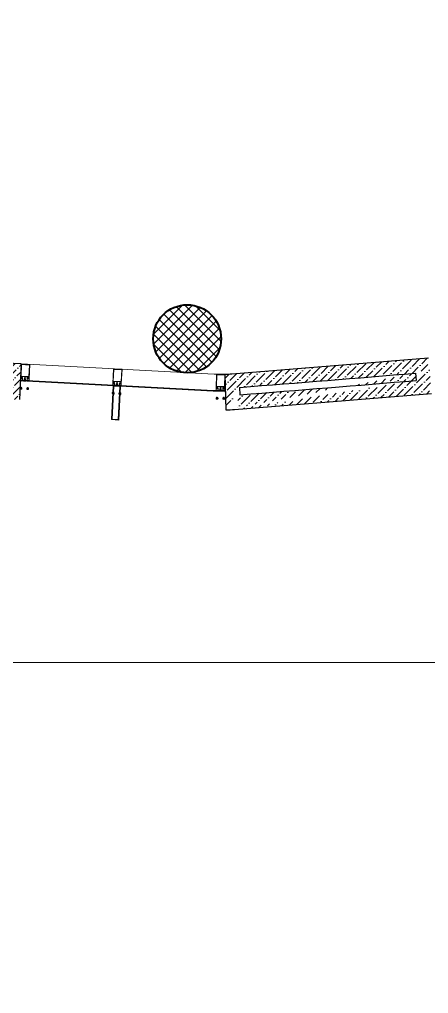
# Model space of a CAD drawing. Header units: millimetres. Extents: x 8275 to 147087, y -297470 to -191881.
# Drawn here: x 39564 to 43174, y -230148 to -221554 of the extents above; entities that cross this region are included whole.
import ezdxf

# ---------------------------------------------------------------- set-up
doc = ezdxf.new("R2010")
doc.units = ezdxf.units.MM
doc.header["$LTSCALE"] = 250
doc.header["$MEASUREMENT"] = 0
for name, color, linetype, lineweight in [('col', 6, 'Continuous', 40), ('hatch', 9, 'Continuous', 0), ('text', 7, 'Continuous', 9), ('wall', 1, 'Continuous', 30), ('win', 4, 'Continuous', 20)]:
    doc.layers.add(name, color=color, linetype=linetype, lineweight=lineweight)
pattern_1 = [(45, (-2190690.936406204, -138326.6644931042), (23.20194125768359, 85.07378461150648), [109.375, -21.875, 0, -21.875])]

# ---------------------------------------------------------------- blocks, each defined once
blk = doc.blocks.new('A$C157F7572')
at = {"layer": 'hatch'}
h = blk.add_hatch(dxfattribs=at)
h.set_pattern_fill('ANSI37', color=256, scale=500)
h.set_pattern_definition([(45, (0, 0), (-44.19417382415921, 44.19417382415922), []), (135, (0, 0), (-44.19417382415922, -44.19417382415921), [])])
edge = h.paths.add_edge_path()
edge.add_arc((-97502.02853449294, 768.567275518435), 300.0000000035302, 81.51877485508759, 441.5187748550875)
at = {"layer": 'col'}
blk.add_circle((-97502.02853429737, 768.5672766333446, 13625.06673493646), 300.0000000035264, dxfattribs=at)

msp = doc.modelspace()

# ---------------------------------------------------------------- hatches: boundary and pattern name
at = {"layer": 'hatch'}
h = msp.add_hatch(dxfattribs=at)
h.set_pattern_fill('ANSI36', color=256, scale=350, style=0)
h.set_pattern_definition(pattern_1)
edge = h.paths.add_edge_path()
edge.add_arc((4949.031909302576, 236974.7192424884), 463094.9872608353, 274.5192002353494, 274.7347735638075)
edge.add_line((43060.19396923459, -224674.8187453307), (43065.55928821093, -224739.5969334804))
edge.add_line((43174.4508748611, -224539.944198466), (43200.45203510975, -224853.8692526841))
edge.add_line((41377.7899426308, -224683.7122050835), (41386.67071065051, -224998.5869954046))
edge.add_line((41506.13299316005, -224800.4803495529), (41507.96789982147, -224865.5384446368))
edge.add_arc((4949.031909439014, 236974.7192425255), 463219.9872608576, 274.5264626752515, 274.7193122868094)
edge.add_arc((41344.38132672594, -223499.1821278242), 1185.001113732998, 271.615548150934, 274.5192303399085)
edge.add_arc((41344.38134364714, -223499.1833921837), 1499.999851971047, 271.6155490566219, 274.5192271789486)
edge.add_arc((4949.031909459503, 236974.7192425255), 463284.9872608561, 274.5260539153775, 274.7193144560615)
edge.add_arc((4949.031909459503, 236974.7192425255), 463409.9872608561, 274.5192002353113, 274.7347735637877)
h = msp.add_hatch(dxfattribs=at)
h.set_pattern_fill('ANSI36', color=256, scale=350, style=0)
h.set_pattern_definition(pattern_1)
h.paths.add_polyline_path([(39580.03434295882, -224593.7711748934), (39563.62723791949, -224908.3435940715), (37166.88499660301, -224783.3370794879), (37183.29210164142, -224468.7646603169)])
h.paths.add_polyline_path([(39448.6932619221, -224712.0907439994), (39445.30766881886, -224777.0025130351), (37298.2260776388, -224665.017510389), (37301.61167074204, -224600.1057413533)], flags=16)
at = {"layer": 'win', "extrusion": (-0.0001400503026128407, -0.002685175860644074, 0.9999963851017215)}
h = msp.add_hatch(dxfattribs=at)
h.set_pattern_fill('AR-HBONE', color=256, scale=0.4111842104963466, angle=177.0143274817142, style=0)
h.set_pattern_definition([(222.0143274904152, (199856.7651199793, -180407.7404359051), (-0.1211530605070984, -2.322851802846222), [4.934210526705828, -1.644736842235282]), (312.0143274730055, (199855.5431175503, -180408.8412852715), (-0.1211530605070984, -2.322851802846222), [4.934210526705832, -1.644736842235284])])
h.paths.add_polyline_path([(39574.67525348547, -224802.0189818533), (39574.56816830221, -224804.0721121791), (39580.04318250078, -224804.3576726805), (39580.15026769383, -224802.3045423441)], flags=16)
h.paths.add_polyline_path([(39638.89803010566, -224805.3686513944), (39638.79094491355, -224807.4217817084), (39633.31593071079, -224807.1362212068), (39633.42301589451, -224805.0830908811)], flags=16)
edge = h.paths.add_edge_path()
edge.add_arc((39584.19791939078, -224816.7995762725), 0.6853070175936359, 177.0143274538936, 357.0143274538936, ccw=False)
edge.add_arc((39582.82916583834, -224816.7281861471), 0.6853070175936359, 177.0143274538936, 357.0143274538936, ccw=False)
edge.add_arc((39581.4604122873, -224816.6567960216), 0.6853070184712186, 177.0143273771874, 357.0143273771874, ccw=False)
edge.add_arc((39580.09165873067, -224816.5854058959), 0.6853070185111086, 177.0143275272648, 357.0143275272648, ccw=False)
edge.add_arc((39578.72290517917, -224816.5140157703), 0.6853070167758885, 177.0143276831785, 357.0143276831785, ccw=False)
edge.add_arc((39577.35415163139, -224816.4426256451), 0.6853070175936359, 177.0143274538936, 357.0143274538936, ccw=False)
edge.add_arc((39575.98539807988, -224816.3712355196), 0.6853070175936359, 177.0143274547273, 357.0143274547274, ccw=False)
edge.add_arc((39574.61664452837, -224816.2998453942), 0.6853070185310538, 177.0143275272648, 357.0143275272648, ccw=False)
edge.add_arc((39573.24789098106, -224816.228455269), 0.6853070148412177, 177.014327385525, 357.014327385525, ccw=False)
edge.add_arc((39571.87913742909, -224816.1570651435), 0.685307020326109, 177.0143275230959, 357.014327523096, ccw=False)
edge.add_arc((39570.51038387246, -224816.0856750177), 0.6853070175936359, 177.0143274538936, 357.0143274538936, ccw=False)
edge.add_arc((39569.14163032515, -224816.0142848925), 0.6853070149010528, 177.0143275372699, 357.01432753726993, ccw=False)
edge.add_line((39568.45725355172, -224815.9785898298), (39569.09315409526, -224803.7865516677))
edge.add_line((39569.09315409992, -224803.7865516773), (39572.92566404786, -224803.9864440288))
edge.add_line((39572.9256640432, -224803.9864440286), (39573.03274922693, -224801.9333136937))
edge.add_line((39573.032749226, -224801.933313703), (39571.25336960811, -224801.8405065398))
edge.add_line((39571.25336960904, -224801.8405065399), (39573.07781055258, -224798.5044713432))
edge.add_line((39573.07781055258, -224798.5044713432), (39581.99602097567, -224798.9696187564))
edge.add_line((39581.9960209752, -224798.9696187545), (39583.57215157026, -224802.4830176671))
edge.add_line((39583.57215157026, -224802.4830176689), (39581.79277195237, -224802.3902105057))
edge.add_line((39581.79277195284, -224802.3902105057), (39581.68568676492, -224804.4433408312))
edge.add_line((39581.68568676445, -224804.4433408311), (39585.51819670774, -224804.6432331824))
edge.add_line((39585.51819670774, -224804.6432331824), (39584.88229260096, -224816.835339564))
edge.add_arc((39627.89384199367, -224818.9930887526), 0.6853070175936359, 177.0143275239298, 357.0143275239298)
edge.add_arc((39629.26259554565, -224819.064478878), 0.6853070175936359, 177.0143275239298, 357.0143275239298)
edge.add_arc((39630.63134909808, -224819.1358690034), 0.6853070184512734, 177.0143276006361, 357.014327600636)
edge.add_arc((39632.00010265424, -224819.2072591292), 0.6853070185310538, 177.0143274505585, 357.014327450559)
edge.add_arc((39633.36885620156, -224819.2786492544), 0.6853070167758885, 177.0143272946447, 357.0143272946453)
edge.add_arc((39634.73760975307, -224819.35003938), 0.6853070175936359, 177.0143275239298, 357.0143275239298)
edge.add_arc((39636.10636330038, -224819.4214295052), 0.685307017613581, 177.0143275230961, 357.014327523096)
edge.add_arc((39637.47511685654, -224819.4928196309), 0.6853070185111086, 177.0143274505585, 357.014327450559)
edge.add_arc((39638.84387040386, -224819.5642097562), 0.6853070148611629, 177.0143275922984, 357.0143275922983)
edge.add_arc((39640.21262395629, -224819.6355998816), 0.685307020326109, 177.0143274547273, 357.0143274547278)
edge.add_arc((39641.58137751246, -224819.7069900074), 0.6853070175936359, 177.0143275239298, 357.0143275239298)
edge.add_arc((39642.9501310593, -224819.7783801326), 0.685307014920998, 177.0143274405533, 357.0143274405539)
edge.add_line((39643.63450783319, -224819.8140751952), (39644.26595911678, -224807.707342212))
edge.add_line((39644.26595911631, -224807.7073422102), (39640.43344917303, -224807.5074498589))
edge.add_line((39640.43344917256, -224807.5074498589), (39640.54053436048, -224805.4543195335))
edge.add_line((39640.54053436141, -224805.4543195335), (39642.3199139793, -224805.5471266966))
edge.add_line((39642.31991397837, -224805.5471267078), (39640.852423662, -224802.0393941407))
edge.add_line((39640.85242366712, -224802.0393941409), (39631.9342132431, -224801.5742467463))
edge.add_line((39631.93421324357, -224801.574246737), (39630.00113201715, -224804.9046155694))
edge.add_line((39630.00113201715, -224804.9046155675), (39631.78051163504, -224804.9974227306))
edge.add_line((39631.78051163457, -224804.9974227418), (39631.67342644665, -224807.0505530672))
edge.add_line((39631.67342644665, -224807.0505530672), (39627.84091650337, -224806.8506607159))
edge.add_line((39627.84091650802, -224806.8506607162), (39627.20946166632, -224818.9574619285))
h = msp.add_hatch(dxfattribs=at)
h.set_pattern_fill('AR-HBONE', color=256, scale=0.4111842104963466, angle=177.0143274817142, style=0)
h.set_pattern_definition([(222.0143274904152, (200670.4369050461, -180450.1791428295), (-0.1211530605070984, -2.322851802846222), [4.934210526705828, -1.644736842235283]), (312.0143274730055, (200669.2149026172, -180451.279992196), (-0.1211530605070984, -2.322851802846222), [4.934210526705833, -1.644736842235284])])
h.paths.add_polyline_path([(40388.34703855231, -224844.4576887779), (40388.23995336905, -224846.5108191036), (40393.71496756762, -224846.7963796051), (40393.82205276066, -224844.7432492687)], flags=16)
h.paths.add_polyline_path([(40452.56981517249, -224847.807358319), (40452.46272998038, -224849.860488633), (40446.98771577762, -224849.5749281313), (40447.09480096135, -224847.5217978056)], flags=16)
edge = h.paths.add_edge_path()
edge.add_arc((40397.86970445761, -224859.2382831971), 0.6853070175936359, 177.0143274538936, 357.0143274538936, ccw=False)
edge.add_arc((40396.50095090517, -224859.1668930716), 0.6853070175936359, 177.0143274538936, 357.0143274538936, ccw=False)
edge.add_arc((40395.13219735413, -224859.0955029462), 0.6853070184712186, 177.0143273771874, 357.0143273771874, ccw=False)
edge.add_arc((40393.76344379751, -224859.0241128205), 0.6853070185111086, 177.0143275272648, 357.0143275272648, ccw=False)
edge.add_arc((40392.394690246, -224858.952722695), 0.6853070167758885, 177.0143276831785, 357.0143276831785, ccw=False)
edge.add_arc((40391.02593669822, -224858.8813325697), 0.6853070175936359, 177.0143274538936, 357.0143274538936, ccw=False)
edge.add_arc((40389.65718314672, -224858.8099424442), 0.6853070175936359, 177.0143274547273, 357.0143274547274, ccw=False)
edge.add_arc((40388.28842959521, -224858.7385523188), 0.6853070185310538, 177.0143275272648, 357.0143275272648, ccw=False)
edge.add_arc((40386.9196760479, -224858.6671621935), 0.6853070148412177, 177.014327385525, 357.014327385525, ccw=False)
edge.add_arc((40385.55092249592, -224858.595772068), 0.685307020326109, 177.0143275230959, 357.014327523096, ccw=False)
edge.add_arc((40384.1821689393, -224858.5243819423), 0.6853070175936359, 177.0143274538936, 357.0143274538936, ccw=False)
edge.add_arc((40382.81341539198, -224858.452991817), 0.6853070149010528, 177.0143275372699, 357.01432753726993, ccw=False)
edge.add_line((40382.12903861856, -224858.4172967544), (40382.76493916209, -224846.2252585923))
edge.add_line((40382.76493916675, -224846.2252586019), (40386.59744911469, -224846.4251509534))
edge.add_line((40386.59744911004, -224846.4251509532), (40386.70453429376, -224844.3720206182))
edge.add_line((40386.70453429283, -224844.3720206275), (40384.92515467494, -224844.2792134644))
edge.add_line((40384.92515467588, -224844.2792134644), (40386.74959561942, -224840.9431782677))
edge.add_line((40386.74959561942, -224840.9431782677), (40395.6678060425, -224841.408325681))
edge.add_line((40395.66780604204, -224841.4083256791), (40397.2439366371, -224844.9217245916))
edge.add_line((40397.2439366371, -224844.9217245934), (40395.46455701921, -224844.8289174303))
edge.add_line((40395.46455701967, -224844.8289174303), (40395.35747183175, -224846.8820477557))
edge.add_line((40395.35747183129, -224846.8820477557), (40399.18998177457, -224847.081940107))
edge.add_line((40399.18998177457, -224847.081940107), (40398.5540776678, -224859.2740464886))
edge.add_arc((40441.56562706051, -224861.4317956771), 0.6853070175936359, 177.0143275239298, 357.0143275239298)
edge.add_arc((40442.93438061248, -224861.5031858025), 0.6853070175936359, 177.0143275239298, 357.0143275239298)
edge.add_arc((40444.30313416492, -224861.574575928), 0.6853070184512734, 177.0143276006361, 357.014327600636)
edge.add_arc((40445.67188772108, -224861.6459660538), 0.6853070185310538, 177.0143274505585, 357.014327450559)
edge.add_arc((40447.0406412684, -224861.717356179), 0.6853070167758885, 177.0143272946447, 357.0143272946453)
edge.add_arc((40448.4093948199, -224861.7887463045), 0.6853070175936359, 177.0143275239298, 357.0143275239298)
edge.add_arc((40449.77814836722, -224861.8601364297), 0.685307017613581, 177.0143275230961, 357.014327523096)
edge.add_arc((40451.14690192338, -224861.9315265554), 0.6853070185111086, 177.0143274505585, 357.014327450559)
edge.add_arc((40452.51565547069, -224862.0029166806), 0.6853070148611629, 177.0143275922984, 357.0143275922983)
edge.add_arc((40453.88440902313, -224862.0743068061), 0.685307020326109, 177.0143274547273, 357.0143274547278)
edge.add_arc((40455.25316257929, -224862.1456969319), 0.6853070175936359, 177.0143275239298, 357.0143275239298)
edge.add_arc((40456.62191612614, -224862.2170870571), 0.685307014920998, 177.0143274405533, 357.0143274405539)
edge.add_line((40457.30629290003, -224862.2527821197), (40457.93774418361, -224850.1460491365))
edge.add_line((40457.93774418315, -224850.1460491347), (40454.10523423986, -224849.9461567835))
edge.add_line((40454.1052342394, -224849.9461567834), (40454.21231942732, -224847.893026458))
edge.add_line((40454.21231942825, -224847.893026458), (40455.99169904614, -224847.9858336211))
edge.add_line((40455.9916990452, -224847.9858336324), (40454.52420872884, -224844.4781010652))
edge.add_line((40454.52420873396, -224844.4781010655), (40445.60599830994, -224844.0129536709))
edge.add_line((40445.60599831041, -224844.0129536616), (40443.67291708398, -224847.343322494))
edge.add_line((40443.67291708398, -224847.3433224921), (40445.45229670187, -224847.4361296553))
edge.add_line((40445.45229670141, -224847.4361296664), (40445.34521151349, -224849.4892599918))
edge.add_line((40445.34521151349, -224849.4892599918), (40441.5127015702, -224849.2893676405))
edge.add_line((40441.51270157486, -224849.2893676408), (40440.88124673316, -224861.3961688531))
at = {"layer": 'win', "extrusion": (-3.534790658752816e-05, -0.002688593315343946, 0.9999963851017214)}
h = msp.add_hatch(dxfattribs=at)
h.set_pattern_fill('AR-HBONE', color=256, scale=0.4111842104963501, angle=179.246752381577, style=0)
h.set_pattern_definition([(224.2467523902781, (199736.3378389784, -174286.9035741308), (-0.03057834971396457, -2.325808144835863), [4.934210526705804, -1.64473684223527]), (314.2467523728683, (199735.1596457333, -174288.0511890236), (-0.03057834971396457, -2.325808144835863), [4.934210526705809, -1.644736842235272])])
h.paths.add_polyline_path([(41305.20092571544, -224891.0057394461), (41305.17389802233, -224893.0614828334), (41310.65588038572, -224893.1335566944), (41310.68290808814, -224891.077813296)], flags=16)
h.paths.add_polyline_path([(41369.50544000434, -224891.8511771582), (41369.47841230192, -224893.9069205342), (41363.99642993434, -224893.834846673), (41364.02345762792, -224891.7791032857)], flags=16)
edge = h.paths.add_edge_path()
edge.add_arc((41315.29211725405, -224905.404176537), 0.6853070175936394, 179.2467523537564, 359.24675235375645, ccw=False)
edge.add_arc((41313.92162165995, -224905.3861580717), 0.6853070175936394, 179.2467523537564, 359.24675235375645, ccw=False)
edge.add_arc((41312.55112606817, -224905.3681396065), 0.6853070184712221, 179.2467522770502, 359.24675227705023, ccw=False)
edge.add_arc((41311.18063046987, -224905.3501211411), 0.6853070185111122, 179.2467524271276, 359.2467524271276, ccw=False)
edge.add_arc((41309.81013487763, -224905.3321026758), 0.685307016775892, 179.2467525830413, 359.24675258304137, ccw=False)
edge.add_arc((41308.43963928818, -224905.3140842106), 0.6853070175936394, 179.2467523537564, 359.24675235375645, ccw=False)
edge.add_arc((41307.06914369593, -224905.2960657453), 0.6853070175936394, 179.2467523545901, 359.24675235459017, ccw=False)
edge.add_arc((41305.69864810276, -224905.27804728), 0.6853070185310574, 179.2467524271276, 359.2467524271276, ccw=False)
edge.add_arc((41304.3281525147, -224905.2600288148), 0.6853070148412213, 179.2467522853878, 359.24675228538786, ccw=False)
edge.add_arc((41302.95765692106, -224905.2420103495), 0.6853070203261126, 179.2467524229587, 359.24675242295876, ccw=False)
edge.add_arc((41301.58716132323, -224905.2239918841), 0.6853070175936394, 179.2467523537564, 359.24675235375645, ccw=False)
edge.add_arc((41300.21666573471, -224905.2059734189), 0.6853070149010564, 179.2467524371327, 359.2467524371328, ccw=False)
edge.add_line((41299.53141794045, -224905.1969641863), (41299.69191564963, -224892.9894089629))
edge.add_line((41299.69191565522, -224892.9894089722), (41303.52930331853, -224893.0398606751))
edge.add_line((41303.52930331387, -224893.0398606751), (41303.55633100698, -224890.9841172785))
edge.add_line((41303.55633100652, -224890.9841172878), (41301.77468673483, -224890.9606932829))
edge.add_line((41301.77468673576, -224890.9606932829), (41303.46779338334, -224887.5561220222))
edge.add_line((41303.46779338381, -224887.5561220222), (41312.39735419973, -224887.6735226146))
edge.add_line((41312.39735419879, -224887.6735226127), (41314.10914706782, -224891.1228594686))
edge.add_line((41314.10914706829, -224891.1228594704), (41312.3275027966, -224891.0994354655))
edge.add_line((41312.32750279707, -224891.0994354656), (41312.3004750993, -224893.1551788528))
edge.add_line((41312.30047509883, -224893.1551788528), (41316.13786275749, -224893.2056305555))
edge.add_line((41316.13786275749, -224893.2056305556), (41315.97736414493, -224905.4132540855))
edge.add_arc((41359.04032061127, -224905.8939235214), 0.6853070175936394, 179.2467524237927, 359.2467524237925)
edge.add_arc((41360.41081620491, -224905.9119419867), 0.6853070175936394, 179.2467524237927, 359.2467524237925)
edge.add_arc((41361.78131179808, -224905.9299604519), 0.685307018451277, 179.2467525004989, 359.2467525004988)
edge.add_arc((41363.15180739592, -224905.9479789173), 0.6853070185310574, 179.2467523504213, 359.2467523504217)
edge.add_arc((41364.52230298397, -224905.9659973825), 0.685307016775892, 179.2467521945075, 359.246752194508)
edge.add_arc((41365.89279857714, -224905.9840158478), 0.6853070175936394, 179.2467524237927, 359.2467524237925)
edge.add_arc((41367.2632941652, -224906.0020343131), 0.6853070176135846, 179.2467524229589, 359.2467524229588)
edge.add_arc((41368.63378976303, -224906.0200527784), 0.6853070185111122, 179.2467523504213, 359.2467523504217)
edge.add_arc((41370.00428535108, -224906.0380712436), 0.6853070148611664, 179.2467524921612, 359.2467524921611)
edge.add_arc((41371.37478094519, -224906.0560897089), 0.6853070203261126, 179.2467523545901, 359.2467523545905)
edge.add_arc((41372.74527654209, -224906.0741081743), 0.6853070175936394, 179.2467524237927, 359.2467524237925)
edge.add_arc((41374.11577213061, -224906.0921266395), 0.6853070149210015, 179.2467523404161, 359.2467523404165)
edge.add_line((41374.80101992487, -224906.1011358721), (41374.96039466996, -224893.9789943971))
edge.add_line((41374.9603946695, -224893.9789943953), (41371.12300701084, -224893.9285426925))
edge.add_line((41371.12300701038, -224893.9285426925), (41371.15003470815, -224891.8727993052))
edge.add_line((41371.15003470908, -224891.8727993052), (41372.93167898076, -224891.89622331))
edge.add_line((41372.93167897983, -224891.8962233213), (41371.3286646583, -224888.4483166121))
edge.add_line((41371.32866466342, -224888.4483166121), (41362.39910384704, -224888.3309160385))
edge.add_line((41362.39910384704, -224888.3309160291), (41360.59721864731, -224891.7340571244))
edge.add_line((41360.59721864731, -224891.7340571226), (41362.37886291899, -224891.7574811275))
edge.add_line((41362.37886291899, -224891.7574811386), (41362.35183522123, -224893.8132245258))
edge.add_line((41362.35183522123, -224893.8132245259), (41358.51444756257, -224893.7627728231))
edge.add_line((41358.51444756723, -224893.7627728231), (41358.35507192434, -224905.8849826141))

# ---------------------------------------------------------------- linework, layer by layer
at = {"layer": 'text', "linetype": 'ByBlock', "ltscale": 100, "elevation": -15927.22569249856}
for points in [[(8274.661579479929, -191880.7524215258), (143047.4073980691, -191880.7524215258), (143047.4073980691, -227228.6701686436), (8274.661579479929, -227228.6701686436)], [(8274.661579479929, -227228.6701686436), (143047.4073980691, -227228.6701686436), (143047.4073980691, -262576.5879157615), (8274.661579479929, -262576.5879157615)]]:
    msp.add_lwpolyline(points, close=True, dxfattribs=at)
at = {"layer": 'wall'}
for p, q in [((39580.03434295836, -224593.7711748985, -27227.86530261567), (37183.29210164142, -224468.7646603169, -27227.86530261567)), ((39580.03434295882, -224593.7711748934, -27227.86530261567), (39563.62723791995, -224908.3435940687, -27227.86530261567)), ((41377.7899426308, -224683.7122050835, -27227.86530261567), (41386.67071065051, -224998.5869954046, -27227.86530261567)), ((43060.19396923459, -224674.8187453307, -27227.86530261567), (43065.55928821093, -224739.5969334804, -27227.86530261567)), ((41506.13299316005, -224800.4803495529, -27227.86530261567), (41507.96789982147, -224865.5384446369, -27227.86530261567))]:
    msp.add_line(p, q, dxfattribs=at)
for centre, radius, start, end in [((4949.031909302576, 236974.7192424884, -30639.46460140128), 463094.9872608353, 274.5192002424437, 274.7347735516396), ((41344.38132672594, -223499.1821278242, -30639.4644521882), 1185.001113732998, 271.6155481475918, 274.519230351533), ((4949.031909439014, 236974.7192425255, -30639.4644521882), 463219.9872608576, 274.5264626714833, 274.7193122950588), ((4949.031909459503, 236974.7192425255, -30639.4644521882), 463284.9872608561, 274.5260539065031, 274.7193144635251), ((4949.031909459503, 236974.7192425255, -30639.4644521882), 463409.9872608561, 274.5192002424437, 274.7347735516396), ((41344.38134364714, -223499.1833921837, -30639.4644521882), 1499.999851971047, 271.6155490550871, 274.5192271666607)]:
    msp.add_arc(centre, radius, start, end, dxfattribs=at)
at = {"layer": 'win'}
for p, q in [((41282.65937508759, -224682.5747255002, -27227.86530261567), (39580.03434295882, -224593.7711748986, -27227.86530261567)), ((41274.8464679264, -224832.3711155825, -27227.86530261567), (39572.22143579763, -224743.5675649809, -27227.86530261567)), ((41274.89855397376, -224831.372472982, -27227.86530261567), (39572.273521845, -224742.5689223803, -27227.86530261567)), ((41274.95064002159, -224830.3738303814, -27227.86530261567), (39572.32560789282, -224741.5702797798, -27227.86530261567)), ((41275.00272606942, -224829.3751877809, -27227.86530261567), (39572.37769394065, -224740.5716371792, -27227.86530261567)), ((41275.05481211725, -224828.3765451803, -27227.86530261567), (39572.42977998848, -224739.5729945787, -27227.86530261567)), ((41275.10689816508, -224827.3779025798, -27227.86530261567), (39572.48186603631, -224738.5743519781, -27227.86530261567)), ((41275.1589842129, -224826.3792599792, -27227.86530261567), (39572.53395208414, -224737.5757093776, -27227.86530261567))]:
    msp.add_line(p, q, dxfattribs=at)
at = {"layer": 'win', "extrusion": (-0.0001400503026127014, -0.002685175860644076, 0.9999963851017214)}
for p, q in [((39600.35245485674, -224743.6581556173, -27227.86530261567), (39598.91231168085, -224744.9555143712, -27227.86530261567)), ((39599.340649341, -224736.743022669, -27227.86530261567), (39600.63801329606, -224738.1831611591, -27227.86530261567)), ((39600.63801329606, -224738.1831611591, -27227.86530261567), (39600.35245485674, -224743.6581556173, -27227.86530261567)), ((39619.80056319642, -224739.1826193008, -27227.86530261567), (39619.51500475616, -224744.6576137702, -27227.86530261567)), ((39619.51500475616, -224744.6576137702, -27227.86530261567), (39620.81236871541, -224746.0977522605, -27227.86530261567)), ((39621.24070637091, -224737.8852605582, -27227.86530261567), (39619.80056319642, -224739.1826193008, -27227.86530261567)), ((40414.02424790361, -224786.0967095463, -27227.86530261567), (40412.58410472772, -224787.3940683002, -27227.86530261567)), ((40413.01244238787, -224779.181576598, -27227.86530261567), (40414.30980634294, -224780.6217150881, -27227.86530261567)), ((40414.30980634294, -224780.6217150881, -27227.86530261567), (40414.02424790361, -224786.0967095463, -27227.86530261567)), ((40433.47235624329, -224781.6211732298, -27227.86530261567), (40433.18679780304, -224787.0961676993, -27227.86530261567)), ((40433.18679780304, -224787.0961676993, -27227.86530261567), (40434.48416176229, -224788.5363061895, -27227.86530261567)), ((40434.91249941778, -224780.3238144872, -27227.86530261567), (40433.47235624329, -224781.6211732298, -27227.86530261567))]:
    msp.add_line(p, q, dxfattribs=at)
at = {"layer": 'win', "extrusion": (-3.534790658738878e-05, -0.002688593315343928, 0.9999963851017214)}
for p, q in [((41328.55394876213, -224831.7029603817, -27227.86530261567), (41327.16543483245, -224833.0554326258, -27227.86530261567)), ((41327.27354484261, -224824.8324887895, -27227.86530261567), (41328.62602210161, -224826.2209978341, -27227.86530261567)), ((41328.62602210161, -224826.2209978341, -27227.86530261567), (41328.55394876213, -224831.7029603817, -27227.86530261567)), ((41347.81296040281, -224826.4732554249, -27227.86530261567), (41347.74088706239, -224831.9552179837, -27227.86530261567)), ((41347.74088706239, -224831.9552179837, -27227.86530261567), (41349.09336432558, -224833.3437270283, -27227.86530261567)), ((41349.20147433109, -224825.120783192, -27227.86530261567), (41347.81296040281, -224826.4732554249, -27227.86530261567))]:
    msp.add_line(p, q, dxfattribs=at)
at = {"layer": 'win', "extrusion": (-0.0001400503026127014, -0.002685175860644076, 0.9999963851017214)}
for points, elevation in [([(39608.93161087481, -224815.1972513509), (39609.45055623983, -224815.773308816), (39608.87449877503, -224816.2922541888), (39608.73171851975, -224819.0297612942), (39609.25066389446, -224819.6058187598), (39608.67460641781, -224820.1247641319), (39608.53182617002, -224822.8622712372), (39609.05619612282, -224823.444350286, 0.9606708062894292), (39612.61666978646, -224823.4870676753), (39613.27324878454, -224810.8985642325, 0.1989123673796638), (39612.64249604133, -224809.1187879569), (39609.4696842718, -224805.5967950289, -0.1989123673796519), (39608.83893152804, -224803.8170187458), (39609.66075858305, -224788.0602359668), (39640.04708740935, -224789.6450967513, -0.414213562373095), (39642.38234157593, -224792.2373553636), (39642.17531020941, -224796.2067406718, -0.414213562373095), (39639.5830515955, -224798.5419948332), (39630.82302887025, -224798.085098038, 0.414213562373095), (39628.23077025235, -224800.4203521988), (39627.89523666661, -224806.8534938825), (39631.72774661038, -224807.053386245), (39631.83483179291, -224805.0002559086), (39630.05545216908, -224804.9074487563), (39630.23392748568, -224801.4855648745), (39642.55270945086, -224802.1280760038), (39642.37423413355, -224805.5499598741), (39640.5948545112, -224805.4571527221), (39640.48776933102, -224807.5102830366), (39644.32027927339, -224807.7101753876), (39651.02431834946, -224679.1751848007), (39575.74287305558, -224675.248727902), (39569.03883397905, -224803.7837185001), (39572.87134392124, -224803.9836108515), (39572.97842910571, -224801.9304805149), (39571.19904948702, -224801.8376733628), (39571.37752480749, -224798.4157894813), (39583.6963067548, -224799.0583006096), (39583.51783144743, -224802.4801844918), (39581.73845183229, -224802.387377329), (39581.63136664232, -224804.4405076539), (39585.46387658892, -224804.6403999942), (39585.79941017402, -224798.2072583103, 0.414213562373095), (39583.46415601172, -224795.6149996906), (39574.70413328557, -224795.1581028953, -0.414213562373095), (39572.36887911565, -224792.5658442749), (39572.57591048432, -224788.5964589778, -0.414213562373095), (39575.16816910289, -224786.2612048059), (39605.55449793333, -224787.8460655906), (39604.73267087089, -224803.6028483692, -0.1989123673796519), (39603.92018854209, -224805.3073497915), (39600.39819562044, -224808.4801615567, 0.1989123673796638), (39599.58571327595, -224810.1846629858), (39598.92913427558, -224822.7731664208, 0.9606708062894292), (39602.47473292857, -224823.1010806868), (39603.05681197321, -224822.5767107247), (39603.19959222151, -224819.8392036303), (39602.68064685244, -224819.2631461575), (39603.25670431759, -224818.7442007813), (39603.39948457407, -224816.0066936873), (39602.88053920273, -224815.4306362142), (39603.45659667598, -224814.9116908383), (39603.59937692246, -224812.174183744), (39603.08043155514, -224811.598126271), (39606.53677637025, -224808.4844540512), (39609.65044859576, -224811.9407988731), (39609.07439112523, -224812.4597442456)], -30041.82311661825), ([(40422.60339594234, -224857.6359582753), (40423.12234130658, -224858.2120157406), (40422.54628384227, -224858.7309611134), (40422.40350358767, -224861.4684682187), (40422.92244896252, -224862.0445256842), (40422.34639148611, -224862.5634710563), (40422.20361123883, -224865.3009781617), (40422.72798119062, -224865.8830572106, 0.9606708062894292), (40426.28845485472, -224865.9257745997), (40426.94503385259, -224853.3372711571, 0.1989123673796638), (40426.31428110896, -224851.5574948817), (40423.14146934105, -224848.0355019531, -0.1989123673796519), (40422.51071659522, -224846.2557256702), (40423.33254365242, -224830.4989428913), (40453.71887247791, -224832.0838036757, -0.414213562373095), (40456.05412664422, -224834.6760622881), (40455.84709527625, -224838.6454475963, -0.414213562373095), (40453.25483666376, -224840.9807017577), (40444.49481393761, -224840.5238049624, 0.414213562373095), (40441.90255532067, -224842.8590591231), (40441.56702173485, -224849.2922008071), (40445.39953167838, -224849.4920931695), (40445.50661686223, -224847.4389628328), (40443.7272372369, -224847.3461556807), (40443.90571255278, -224843.9242717989), (40456.22449451886, -224844.5667829281), (40456.04601920141, -224847.9886667987), (40454.26663957976, -224847.8958596466), (40454.15955439975, -224849.9489899609), (40457.99206434136, -224850.148882312), (40464.69610341758, -224721.613891725), (40389.41465812234, -224717.6874348263), (40382.7106190474, -224846.2224254247), (40386.54312898956, -224846.422317776), (40386.65021417304, -224844.3691874394), (40384.87083455537, -224844.2763802873), (40385.04930987494, -224840.8544964058), (40397.36809182257, -224841.4970075343), (40397.18961651464, -224844.9188914163), (40395.41023690003, -224844.8260842535), (40395.30315170972, -224846.8792145785), (40399.13566165666, -224847.0791069187), (40399.47119524293, -224840.6459652347, 0.414213562373095), (40397.13594107882, -224838.0537066152), (40388.37591835268, -224837.5968098196, -0.414213562373095), (40386.04066418296, -224835.0045511994), (40386.24769555253, -224831.0351659024, -0.414213562373095), (40388.83995417011, -224828.6999117304), (40419.22628300112, -224830.2847725152), (40418.40445593971, -224846.0415552937, -0.1989123673796519), (40417.59197361041, -224847.746056716), (40414.0699806887, -224850.9188684812, 0.1989123673796638), (40413.25749834332, -224852.6233699101), (40412.60091934489, -224865.2118733452, 0.9606708062894292), (40416.14651799552, -224865.5397876112), (40416.72859704198, -224865.015417649), (40416.8713772898, -224862.2779105549), (40416.35243192172, -224861.7018530822), (40416.92848938618, -224861.1829077057), (40417.07126964277, -224858.4454006116), (40416.55232427129, -224857.8693431387), (40417.12838174441, -224857.3503977626), (40417.27116199023, -224854.6128906684), (40416.75221662285, -224854.0368331955), (40420.20856143857, -224850.9231609755), (40423.32223366272, -224854.3795057974), (40422.7461761916, -224854.8984511701)], -30041.82311661854)]:
    msp.add_lwpolyline(points, format="xyb", close=True, dxfattribs=dict(at, elevation=elevation))
for points, elevation in [([(39578.19481965514, -224680.8665223605), (39572.84719295993, -224783.3951954785), (39642.65362405189, -224787.0360918753), (39648.00125074657, -224684.507418748)], -30041.82311661836), ([(40391.86660472299, -224723.3052292848), (40386.51897802727, -224825.8339024028), (40456.32540912053, -224829.4747987998), (40461.67303581454, -224726.9461256726)], -30041.82311661865), ([(39574.67525350136, -224802.0189818536), (39574.56816832319, -224804.0721121791), (39580.04318252083, -224804.3576726807), (39580.15026770747, -224802.3045423442)], -30041.82311661831), ([(39638.89803011875, -224805.3686513946), (39638.79094493155, -224807.4217817085), (39633.31593072957, -224807.136221207), (39633.42301590891, -224805.0830908813)], -30041.82311661823), ([(40388.34703856916, -224844.4576887781), (40388.23995339177, -224846.5108191038), (40393.71496758956, -224846.7963796051), (40393.82205277609, -224844.7432492689)], -30041.82311661859), ([(40452.56981518599, -224847.807358319), (40452.46273000002, -224849.8604886331), (40446.98771579789, -224849.5749281315), (40447.09480097624, -224847.5217978059)], -30041.82311661852)]:
    msp.add_lwpolyline(points, close=True, dxfattribs=dict(at, elevation=elevation))
for points, elevation in [([(39584.8822961782, -224816.8352713355, -0.9999999999999999), (39583.51354262696, -224816.76388121, -0.9999999999999999), (39582.14478907523, -224816.6924910845, -0.9999999999999999), (39580.77603552563, -224816.6211009589, -0.9999999999999999), (39579.40728197157, -224816.5497108335, -0.9999999999999999), (39578.0385284196, -224816.4783207154, -0.9999999999999999), (39576.66977486528, -224816.4069305825, -0.9999999999999999), (39575.30102131559, -224816.3355404569, -0.9999999999999999), (39573.93226776828, -224816.2641503317, -0.9999999999999999), (39572.56351422074, -224816.1927602064, -0.9999999999999999), (39571.19476066391, -224816.1213700808, -0.9999999999999999), (39569.82600711325, -224816.0499799554, -0.9999999999999999), (39568.45725356696, -224815.9785898302), (39569.09315411658, -224803.7865516778), (39572.8713439191, -224803.9836108462), (39572.97842910746, -224801.9304805204), (39571.25336962561, -224801.8405065399), (39573.07781056734, -224798.5044713435), (39581.99602099389, -224798.9696187548), (39583.57215158785, -224802.4830176689), (39581.73845183556, -224802.3873773288), (39581.63136664111, -224804.4405076542), (39585.518196722, -224804.6432331826), (39584.88229261438, -224816.8353395718)], -30043.16739517268), ([(39627.20946523222, -224818.95739369, 0.9999999999999999), (39628.57821878645, -224819.0287838155, 0.9999999999999999), (39629.94697233243, -224819.1001739409, 0.9999999999999999), (39631.31572588963, -224819.1715640665, 0.9999999999999999), (39632.68447944305, -224819.242954192, 0.9999999999999999), (39634.05323299059, -224819.3143443174, 0.9999999999999999), (39635.4219865406, -224819.3857344428, 0.9999999999999999), (39636.7907400905, -224819.4571245684, 0.9999999999999999), (39638.15949364174, -224819.5285146938, 0.9999999999999999), (39639.52824719271, -224819.599904819, 0.9999999999999999), (39640.89700074799, -224819.6712949448, 0.9999999999999999), (39642.26575429903, -224819.7426850702, 0.9999999999999999), (39643.63450784395, -224819.8140751955), (39644.26595913042, -224807.7073422105), (39640.43344918828, -224807.5074498593), (39640.5405343786, -224805.4543195337), (39642.31991399347, -224805.5471267079), (39640.85242368496, -224802.039394141), (39631.9342132606, -224801.5742467371), (39630.00113203229, -224804.9046155678), (39631.7805116524, -224804.9974227421), (39631.67342646193, -224807.0505530675), (39627.84091652457, -224806.8506607165), (39627.20946167896, -224818.9574619195)], -30043.1673951726), ([(40398.55408124621, -224859.27397826, -0.9999999999999999), (40397.18532769479, -224859.2025881344, -0.9999999999999999), (40395.81657414411, -224859.131198009, -0.9999999999999999), (40394.44782059229, -224859.0598078835, -0.9999999999999999), (40393.07906703942, -224858.9884177581, -0.9999999999999999), (40391.71031348772, -224858.91702764, -0.9999999999999999), (40390.34155993322, -224858.845637507, -0.9999999999999999), (40388.97280638356, -224858.7742473813, -0.9999999999999999), (40387.60405283605, -224858.7028572563, -0.9999999999999999), (40386.23529928827, -224858.631467131, -0.9999999999999999), (40384.86654573116, -224858.5600770054, -0.9999999999999999), (40383.497792181, -224858.4886868799, -0.9999999999999999), (40382.12903863561, -224858.4172967546), (40382.7649391841, -224846.2252586022), (40386.54312898742, -224846.4223177706), (40386.65021417625, -224844.3691874449), (40384.92515469417, -224844.2792134644), (40386.74959563555, -224840.9431782679), (40395.66780606279, -224841.4083256794), (40397.24393665518, -224844.9217245935), (40395.41023690376, -224844.8260842534), (40395.30315170833, -224846.8792145787), (40399.18998179009, -224847.0819401072), (40398.55407768203, -224859.2740464963)], -30043.16739517298), ([(40440.88125029956, -224861.3961006147, 0.9999999999999999), (40442.2500038537, -224861.4674907401, 0.9999999999999999), (40443.61875740052, -224861.5388808655, 0.9999999999999999), (40444.98751095725, -224861.6102709911, 0.9999999999999999), (40446.35626451047, -224861.6816611165, 0.9999999999999999), (40447.72501805812, -224861.7530512419, 0.9999999999999999), (40449.09377160741, -224861.8244413673, 0.9999999999999999), (40450.46252515885, -224861.8958314928, 0.9999999999999999), (40451.83127870977, -224861.9672216183, 0.9999999999999999), (40453.20003226075, -224862.0386117436, 0.9999999999999999), (40454.5687858165, -224862.1100018692, 0.9999999999999999), (40455.93753936634, -224862.1813919947, 0.9999999999999999), (40457.30629291257, -224862.2527821199), (40457.93774419778, -224850.146049135), (40454.10523425719, -224849.9461567838), (40454.21231944739, -224847.8930264582), (40455.99169906174, -224847.9858336323), (40454.52420875317, -224844.4781010656), (40445.60599832898, -224844.0129536619), (40443.67291710093, -224847.3433224922), (40445.45229672125, -224847.4361296665), (40445.34521152982, -224849.4892599921), (40441.51270159237, -224849.289367641), (40440.88124674685, -224861.3961688442)], -30043.16739517288)]:
    msp.add_lwpolyline(points, format="xyb", dxfattribs=dict(at, elevation=elevation))
at = {"layer": 'win', "extrusion": (-3.534790658738878e-05, -0.002688593315343928, 0.9999963851017214), "elevation": -30036.73318519338}
msp.add_lwpolyline([(41339.94462080595, -224902.8396086494), (41340.48561165239, -224903.3950142677), (41339.93020603457, -224903.9360051206), (41339.89416910049, -224906.6769963082), (41340.43515995528, -224907.232401926), (41339.87975432643, -224907.7733927791), (41339.84371739873, -224910.514383967), (41340.39036327432, -224911.0755952927, 0.9606708062894292), (41343.94979863544, -224910.9795880367), (41344.11551547271, -224898.3750629427, 0.1989123673796638), (41343.4159132766, -224896.6212073662), (41340.10831629908, -224893.225479029, -0.1989123673796519), (41339.40871410337, -224891.471623445), (41339.61613862516, -224875.6947866793), (41370.04114076457, -224876.0947966083, -0.414213562373095), (41372.47559959394, -224878.5941219068), (41372.42334603948, -224882.5685591348, -0.414213562373095), (41369.92402074129, -224885.0030179581), (41361.15284895203, -224884.887699788, 0.414213562373095), (41358.65352364805, -224887.3221586115), (41358.56883686533, -224893.7634878887), (41362.40622452194, -224893.8139396029), (41362.43325221663, -224891.7581962045), (41360.65160794018, -224891.7347722107), (41360.69665410466, -224888.308533226), (41373.03111443899, -224888.4706994134), (41372.98606827396, -224891.8969383871), (41371.20442400065, -224891.8735143933), (41371.17739630762, -224893.9292577693), (41375.0147839651, -224893.9797094719), (41376.70687193768, -224765.2811283479), (41301.32961437427, -224764.2901127579), (41299.63752640521, -224892.988693893), (41303.4749140613, -224893.0391455959), (41303.50194175628, -224890.9834021978), (41301.72029748518, -224890.9599782038), (41301.76534365334, -224887.5337392194), (41314.09980397085, -224887.6959054064), (41314.05475781431, -224891.1221443914), (41312.27311354793, -224891.0987203867), (41312.24608584599, -224893.1544637739), (41316.08347350859, -224893.2049154652), (41316.16816029221, -224886.763586188, 0.414213562373095), (41313.73370146869, -224884.2642608821), (41304.9625296771, -224884.1489427118, -0.414213562373095), (41302.52807084511, -224881.6496174058), (41302.58032439929, -224877.6751801892, -0.414213562373095), (41305.07964970245, -224875.2407213545), (41335.50465185042, -224875.6407312833), (41335.29722732645, -224891.4175680492, -0.1989123673796519), (41334.5517576119, -224893.1524246823), (41331.15602927675, -224896.4600216566, 0.1989123673796638), (41330.41055954882, -224898.1948782975), (41330.24484271487, -224910.7994033839, 0.9606708062894292), (41333.80052371403, -224910.9889559805), (41334.36173503627, -224910.4423100947), (41334.39777196496, -224907.701318918), (41333.85678111736, -224907.1459132925), (41334.41218673281, -224906.6049224361), (41334.4482236705, -224903.8639312594), (41333.90723281827, -224903.3085256343), (41334.46263844299, -224902.7675347774), (41334.49867536883, -224900.026543601), (41333.95768451989, -224899.4711379752), (41337.29011825191, -224896.2251928725), (41340.53606335817, -224899.5576266088), (41339.98065773211, -224900.0986174619)], format="xyb", close=True, dxfattribs=at)
at = {"layer": 'win', "extrusion": (-3.534790658738878e-05, -0.002688593315343928, 0.9999963851017214)}
for points, elevation in [([(41303.99853169967, -224769.8081320605), (41302.64879456441, -224872.4672969328), (41372.54406975988, -224873.3862386617), (41373.8938068928, -224770.7270737802)], -30036.73318519349), ([(41305.20092573644, -224891.0057394451), (41305.17389804681, -224893.0614828321), (41310.65588041073, -224893.1335566932), (41310.68290810831, -224891.077813295)], -30036.73318519344), ([(41369.50544002213, -224891.851177157), (41369.47841232545, -224893.9069205329), (41363.99642995612, -224893.834846672), (41364.02345764671, -224891.7791032846)], -30036.73318519337)]:
    msp.add_lwpolyline(points, close=True, dxfattribs=dict(at, elevation=elevation))
at = {"layer": 'win', "elevation": -30641.20913663769}
for points in [[(40440.42063372093, -225088.1688301976), (40456.04644804331, -224788.5760500332), (40391.13467900758, -224785.1904569299), (40375.50886468519, -225084.7832370944)], [(40435.68785095704, -225082.9151869559), (40450.7928048016, -224793.308832797), (40395.86746177147, -224790.4441001712), (40380.76250792691, -225080.05045433)]]:
    msp.add_lwpolyline(points, close=True, dxfattribs=at)
at = {"layer": 'win', "extrusion": (-3.534790658738878e-05, -0.002688593315343928, 0.9999963851017214)}
for points, elevation in [([(41315.97736506815, -224905.4131857689, -0.9999999999999999), (41314.60686947335, -224905.3951673036, -0.9999999999999999), (41313.23637388214, -224905.3771488382, -0.9999999999999999), (41311.86587828793, -224905.3591303729, -0.9999999999999999), (41310.49538269459, -224905.3411119076, -0.9999999999999999), (41309.12488710504, -224905.3230934499, -0.9999999999999999), (41307.75439150829, -224905.3050749771, -0.9999999999999999), (41306.38389591601, -224905.2870565116, -0.9999999999999999), (41305.01340032858, -224905.2690380464, -0.9999999999999999), (41303.64290473794, -224905.2510195813, -0.9999999999999999), (41302.27240913882, -224905.2330011161, -0.9999999999999999), (41300.90191355101, -224905.2149826508, -0.9999999999999999), (41299.53141796293, -224905.1969641854), (41299.69191567522, -224892.9894089712), (41303.47491405948, -224893.0391455907), (41303.50194176008, -224890.9834022032), (41301.77468675967, -224890.9606932819), (41303.46779340412, -224887.5561220212), (41312.39735422317, -224887.6735226117), (41314.10914709057, -224891.1228594691), (41312.27311355161, -224891.0987203867), (41312.24608584504, -224893.154463774), (41316.13786277743, -224893.2056305545), (41315.97736416534, -224905.4132540921)], -30038.07746374782), ([(41358.35507283604, -224905.8849142879, 0.9999999999999999), (41359.7255684308, -224905.9029327531, 0.9999999999999999), (41361.09606401838, -224905.9209512185, 0.9999999999999999), (41362.46655961576, -224905.9389696837, 0.9999999999999999), (41363.83705520968, -224905.9569881489, 0.9999999999999999), (41365.20755079985, -224905.9750066145, 0.9999999999999999), (41366.57804639066, -224905.9930250795, 0.9999999999999999), (41367.94854198309, -224906.0110435449, 0.9999999999999999), (41369.31903757477, -224906.0290620102, 0.9999999999999999), (41370.68953316682, -224906.0470804752, 0.9999999999999999), (41372.06002876246, -224906.0650989409, 0.9999999999999999), (41373.43052435591, -224906.0831174059, 0.9999999999999999), (41374.80101994427, -224906.1011358712), (41374.96039468785, -224893.9789943944), (41371.12300703217, -224893.9285426915), (41371.15003473286, -224891.8727993042), (41372.93167899916, -224891.8962233202), (41371.32866468561, -224888.4483166111), (41362.39910386925, -224888.3309160281), (41360.59721866895, -224891.7340571215), (41362.37886294142, -224891.7574811376), (41362.35183524116, -224893.8132245249), (41358.51444758753, -224893.7627728222), (41358.35507194322, -224905.8849826039)], -30038.07746374774)]:
    msp.add_lwpolyline(points, format="xyb", dxfattribs=dict(at, elevation=elevation))
at = {"layer": 'win'}
for radius in [1185.001113732998, 1335.001113732998, 1334.001113732998, 1333.001113732998, 1332.001113732998, 1331.001113732998, 1330.001113732998, 1329.001113732998]:
    msp.add_arc((41344.38132672594, -223499.1821278242, -30639.4644521882), radius, 267.0143418070832, 271.6155481475918, dxfattribs=at)
at = {"layer": 'win', "extrusion": (-0.0001400503026127014, -0.002685175860644076, 0.9999963851017214)}
for centre, radius, start, end in [((39602.70875213295, -224881.8786630027, -30043.16739517276), 56.02831096297897, 75.7285297325601, 98.30012523641227), ((39602.56782074308, -224884.5807221306, -30043.16739517259), 59.50225788623588, 77.38676772077856, 96.64188724612113), ((39602.52200981465, -224885.4590490793, -30043.16739517271), 60.98800946245647, 77.9632731489176, 96.06538181541893), ((39600.65042102608, -224862.2605522134, -30043.16739517254), 38.16461497224456, 91.82050827335514, 96.84624265134583), ((39598.65105111378, -224842.381883801, -30043.16739517245), 18.66373521831405, 88.4763108896062, 97.77567459760839), ((39598.19613917099, -224835.0467842464, -30043.16739517266), 11.84415585990497, 86.2839471592643, 99.9356684843258), ((39597.93588554373, -224846.441657836, -30043.1673951725), 23.68932309987656, 87.59699137735521, 94.24618880433921), ((39592.45823991968, -225078.4103947703, -30043.16739517261), 254.6448962107594, 86.20386293040471, 87.82479205848452), ((39601.61082293898, -224902.9291143203, -30043.16739517269), 79.43733587598572, 84.58013965867964, 89.44851510749947), ((39602.5447210115, -224885.023610057, -30043.16739517264), 61.98307333192854, 84.02608419047458, 90.00257080358993), ((39604.02732093216, -224856.5979154963, -30043.16739517236), 34.0854521669411, 82.40149154612487, 91.62716343486187), ((39608.66807152265, -224851.9063398224, -30043.16739517262), 27.34609378610929, 76.04349785222979, 83.04409811661549), ((39610.26899291218, -224846.0081321806, -30043.16739517253), 21.72982308732188, 76.64104949060324, 84.57231163242875), ((39612.25310072273, -224833.3933937383, -30043.1673951726), 9.462229877207651, 71.13919402065773, 88.29313447259608), ((39611.25662460097, -224839.0659996551, -30043.1673951725), 15.63818546316107, 74.87713998486116, 85.01071153728763), ((40416.38053720044, -224924.3173699272, -30043.16739517304), 56.02831096297897, 75.7285297325601, 98.30012523641227), ((40416.23960581135, -224927.0194290551, -30043.16739517287), 59.50225788623588, 77.38676772077856, 96.64188724612113), ((40416.19379488154, -224927.8977560038, -30043.16739517299), 60.98800946245647, 77.9632731489176, 96.06538181541893), ((40414.32220609449, -224904.699259138, -30043.16739517283), 38.16461497224456, 91.82050827335514, 96.84624265134583), ((40412.32283618233, -224884.8205907255, -30043.16739517274), 18.66373521831405, 88.4763108896062, 97.77567459760839), ((40411.86792423821, -224877.485491171, -30043.16739517295), 11.84415585990497, 86.2839471592643, 99.9356684843258), ((40411.60767061196, -224888.8803647605, -30043.16739517279), 23.68932309987656, 87.59699137735521, 94.24618880433921), ((40406.13002498666, -225120.8491016949, -30043.16739517289), 254.6448962107594, 86.20386293040471, 87.82479205848452), ((40415.2826080078, -224945.3678212447, -30043.16739517298), 79.43733587598572, 84.58013965867964, 89.44851510749947), ((40416.21650607971, -224927.4623169816, -30043.16739517291), 61.98307333192854, 84.02608419047458, 90.00257080358993), ((40417.69910600057, -224899.0366224206, -30043.16739517264), 34.0854521669411, 82.40149154612487, 91.62716343486187), ((40422.33985659155, -224894.3450467469, -30043.16739517291), 27.34609378610929, 76.04349785222979, 83.04409811661549), ((40423.94077797996, -224888.4468391051, -30043.16739517282), 21.72982308732188, 76.64104949060324, 84.57231163242875), ((40425.92488579006, -224875.8321006626, -30043.16739517289), 9.462229877207651, 71.13919402065773, 88.29313447259608), ((40424.92840966909, -224881.5047065793, -30043.16739517279), 15.63818546316107, 74.87713998486116, 85.01071153728763)]:
    msp.add_arc(centre, radius, start, end, dxfattribs=at)
at = {"layer": 'win', "extrusion": (-3.534790658738878e-05, -0.002688593315343928, 0.9999963851017214)}
for centre, radius, start, end in [((41336.32394651666, -224969.7128121656, -30038.07746374789), 56.02831096297897, 77.96095463084006, 100.5325501405034), ((41336.28837622822, -224972.4183102605, -30038.07746374772), 59.50225788623588, 79.61919261121714, 98.87431216440108), ((41336.27681380616, -224973.2977550743, -30038.07746374786), 60.98800946245647, 80.19569804791269, 98.29780671662837), ((41333.50298732441, -224950.1897696998, -30038.07746374767), 38.16461497224456, 94.05293318891289, 99.07866754838592), ((41330.73079499764, -224930.4040706325, -30038.07746374759), 18.66373521831405, 90.70873578963091, 100.0080995082362), ((41329.99050193332, -224923.0922585088, -30038.0774637478), 11.84415585990497, 88.51637205364588, 102.1680933679471), ((41330.17431383794, -224934.4886214924, -30038.07746374762), 23.68932309987656, 89.82941627793289, 96.4786137224154), ((41333.7367750066, -225166.4946739714, -30038.07746374773), 254.6448962107594, 88.43628783132793, 90.05721695541013), ((41336.04683531246, -224990.7900548354, -30038.07746374783), 79.43733587598572, 86.81256455293318, 91.68094001165849), ((41336.2825459789, -224972.8617618601, -30038.07746374776), 61.98307333192854, 86.25850908449823, 92.23499570374186), ((41336.65674584613, -224944.3998893241, -30038.0774637475), 34.0854521669411, 84.63391645204297, 93.85958832212944), ((41341.11122186853, -224939.531101824, -30038.07746374776), 27.34609378610929, 78.2759227626052, 85.27652301894055), ((41342.48117351259, -224933.575009551, -30038.07746374765), 21.72982308732188, 78.873474382799, 86.80473654228953), ((41343.97238966962, -224920.8925577318, -30038.07746374774), 9.462229877207651, 73.37161894184858, 90.5255593687826), ((41343.19763660245, -224926.5996743621, -30038.07746374762), 15.63818546316107, 77.109564898264, 87.24313642159635)]:
    msp.add_arc(centre, radius, start, end, dxfattribs=at)

# ---------------------------------------------------------------- block references
at = {"layer": 'text'}
msp.add_blockref('A$C157F7572', (138546.1287912538, -225140.2917141447, -27227.86530261567), dxfattribs=at)

doc.saveas('drawing.dxf')
